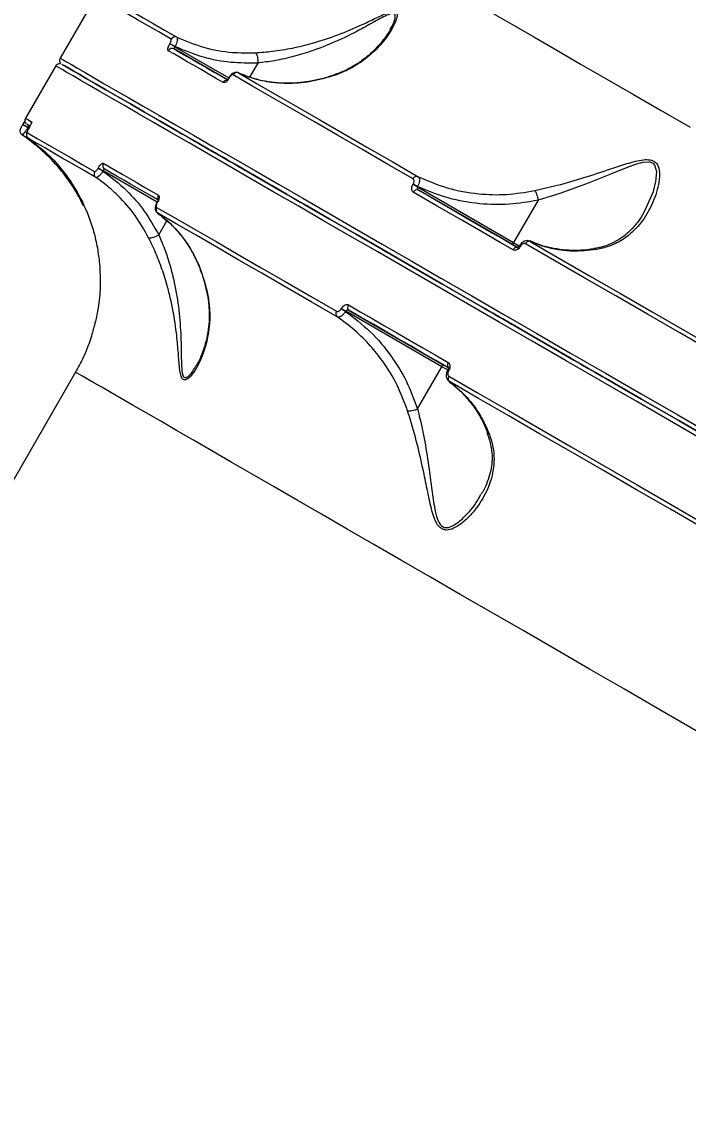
# Model space of a CAD drawing. Header units: millimetres. Extents: x -6006 to 5875, y -6399 to 6717.
# Drawn here: x 1345.5 to 1494.2, y 1038.3 to 1281.6 of the extents above; entities that cross this region are included whole.
import ezdxf

# ---------------------------------------------------------------- set-up
doc = ezdxf.new("R2010")
doc.units = ezdxf.units.MM
for name, color, linetype in [('DIKOM_ОБЪЕКТ', 7, 'Continuous'), ('DIKOM_РАЗМЕР_ЗОНА', 7, 'Continuous'), ('DIKOM_РАЗМЕР_ОБЪЕКТА', 7, 'Continuous')]:
    doc.layers.add(name, color=color, linetype=linetype)
doc.styles.add('style1', font='arial.ttf', dxfattribs={"width": 0.8})
doc.dimstyles.new('1-50', dxfattribs={"dimtxt": 300, "dimasz": 200, "dimexe": 100, "dimexo": 0, "dimgap": 100, "dimtad": 0, "dimdec": 0, "dimtxsty": 'style1', "dimcen": 0, "dimclrd": 7, "dimclre": 7, "dimadec": 1, "dimazin": 2, "dimtfac": 1, "dimtdec": 0, "dimtmove": 1, "dimatfit": 3, "dimfxl": 0, "dimlwd": 25, "dimlwe": 18, "dimarcsym": 0})

# ---------------------------------------------------------------- blocks, each defined once
blk = doc.blocks.new('*D15')
at = {"layer": 'Defpoints', "color": 0, "transparency": 16777216}
for p in [(-4354.46, 4593.05), (3409.28, 4593.05), (-1328.61, -3571.89)]:
    blk.add_point(p, dxfattribs=at)
at = {"layer": 'DIKOM_РАЗМЕР_ОБЪЕКТА', "color": 7, "lineweight": 18, "transparency": 16777216}
for p, q in [((3409.28, 4593.05), (-4454.46, 4593.05)), ((-1328.61, -3571.89), (-4454.46, -3571.89))]:
    blk.add_line(p, q, dxfattribs=at)
at = {"layer": 'DIKOM_РАЗМЕР_ОБЪЕКТА', "color": 7, "lineweight": 25, "transparency": 16777216}
for p, q in [((-4354.46, 4393.05), (-4354.46, 968.7)), ((-4354.46, -3371.89), (-4354.46, 52.46))]:
    blk.add_line(p, q, dxfattribs=at)
at = {"layer": 'DIKOM_РАЗМЕР_ОБЪЕКТА', "color": 7, "transparency": 16777216}
for points in [[(-4387.8, 4393.05), (-4321.13, 4393.05), (-4354.46, 4593.05)], [(-4387.8, -3371.89), (-4321.13, -3371.89), (-4354.46, -3571.89)]]:
    blk.add_solid(points, dxfattribs=at)
at = {"layer": 'DIKOM_РАЗМЕР_ОБЪЕКТА', "color": 0, "transparency": 16777216, "insert": (-4354.46, 510.58), "char_height": 300, "attachment_point": 5, "rotation": 90, "style": 'style1'}
blk.add_mtext('8150', dxfattribs=at)
blk = doc.blocks.new('*D16')
at = {"layer": 'Defpoints', "color": 0, "transparency": 16777216}
for p in [(3934.59, 4272.92), (-3710.11, -290.96), (3934.59, -4791.62)]:
    blk.add_point(p, dxfattribs=at)
at = {"layer": 'DIKOM_РАЗМЕР_ОБЪЕКТА', "color": 7, "lineweight": 18, "transparency": 16777216}
for p, q in [((3934.59, 4272.92), (3934.59, -4891.62)), ((-3710.11, -290.96), (-3710.11, -4891.62))]:
    blk.add_line(p, q, dxfattribs=at)
at = {"layer": 'DIKOM_РАЗМЕР_ОБЪЕКТА', "color": 7, "lineweight": 25, "transparency": 16777216}
for p, q in [((-3510.11, -4791.62), (-1432.64, -4791.62)), ((3734.59, -4791.62), (-518.7, -4791.62))]:
    blk.add_line(p, q, dxfattribs=at)
at = {"layer": 'DIKOM_РАЗМЕР_ОБЪЕКТА', "color": 7, "transparency": 16777216}
for points in [[(-3510.11, -4758.29), (-3510.11, -4824.96), (-3710.11, -4791.62)], [(3734.59, -4758.29), (3734.59, -4824.96), (3934.59, -4791.62)]]:
    blk.add_solid(points, dxfattribs=at)
at = {"layer": 'DIKOM_РАЗМЕР_ОБЪЕКТА', "color": 0, "transparency": 16777216, "insert": (-975.67, -4791.62), "char_height": 300, "attachment_point": 5, "style": 'style1'}
blk.add_mtext('7650', dxfattribs=at)
blk = doc.blocks.new('*D14')
at = {"layer": 'Defpoints', "color": 0, "transparency": 16777216}
for p in [(3463.26, 6716.57), (-5809.49, -5571.89), (-1350.38, -5571.89)]:
    blk.add_point(p, dxfattribs=at)
at = {"layer": 'DIKOM_РАЗМЕР_ЗОНА', "color": 7, "lineweight": 18, "transparency": 16777216}
for p, q in [((3463.26, 6716.57), (-5909.49, 6716.57)), ((-1350.38, -5571.89), (-5909.49, -5571.89))]:
    blk.add_line(p, q, dxfattribs=at)
at = {"layer": 'DIKOM_РАЗМЕР_ЗОНА', "color": 7, "lineweight": 25, "transparency": 16777216}
for p, q in [((-5809.49, 6516.57), (-5809.49, 1149.14)), ((-5809.49, -5371.89), (-5809.49, 69.36))]:
    blk.add_line(p, q, dxfattribs=at)
at = {"layer": 'DIKOM_РАЗМЕР_ЗОНА', "color": 7, "transparency": 16777216}
for points in [[(-5842.83, 6516.57), (-5776.16, 6516.57), (-5809.49, 6716.57)], [(-5842.83, -5371.89), (-5776.16, -5371.89), (-5809.49, -5571.89)]]:
    blk.add_solid(points, dxfattribs=at)
at = {"layer": 'DIKOM_РАЗМЕР_ЗОНА', "color": 0, "transparency": 16777216, "insert": (-5809.49, 609.25), "char_height": 300, "attachment_point": 5, "rotation": 90, "style": 'style1'}
blk.add_mtext('12300', dxfattribs=at)
blk = doc.blocks.new('*D13')
at = {"layer": 'Defpoints', "color": 0, "transparency": 16777216}
for p in [(5874.9, 4901.57), (-5210.11, -1293.83), (5874.9, -6202.3)]:
    blk.add_point(p, dxfattribs=at)
at = {"layer": 'DIKOM_РАЗМЕР_ЗОНА', "color": 7, "lineweight": 18, "transparency": 16777216}
for p, q in [((5874.9, 4901.57), (5874.9, -6302.3)), ((-5210.11, -1293.83), (-5210.11, -6302.3))]:
    blk.add_line(p, q, dxfattribs=at)
at = {"layer": 'DIKOM_РАЗМЕР_ЗОНА', "color": 7, "lineweight": 25, "transparency": 16777216}
for p, q in [((-5010.11, -6202.3), (160.46, -6202.3)), ((5674.9, -6202.3), (1240.24, -6202.3))]:
    blk.add_line(p, q, dxfattribs=at)
at = {"layer": 'DIKOM_РАЗМЕР_ЗОНА', "color": 7, "transparency": 16777216}
for points in [[(-5010.11, -6168.97), (-5010.11, -6235.64), (-5210.11, -6202.3)], [(5674.9, -6168.97), (5674.9, -6235.64), (5874.9, -6202.3)]]:
    blk.add_solid(points, dxfattribs=at)
at = {"layer": 'DIKOM_РАЗМЕР_ЗОНА', "color": 0, "transparency": 16777216, "insert": (700.35, -6202.3), "char_height": 300, "attachment_point": 5, "style": 'style1'}
blk.add_mtext('11100', dxfattribs=at)

msp = doc.modelspace()

# ---------------------------------------------------------------- linework, layer by layer
at = {"layer": 'DIKOM_ОБЪЕКТ', "color": 7, "linetype": 'Continuous', "lineweight": 15}
for p, q in [((1360.82, 1285.18), (1354.07, 1273.49)), ((1378.54, 1276.68), (1378.57, 1276.73)), ((1391.4, 1268.68), (1379.51, 1275.54)), ((1379.68, 1276.09), (1379.65, 1276.04)), ((1379.65, 1276.04), (1391.7, 1269.08)), ((1398.2, 1272.39), (1396.36, 1269.22)), ((1353.07, 1271.76), (1346.32, 1260.07)), ((1391.74, 1269.15), (1391.7, 1269.08)), ((1391.74, 1269.15), (1391.74, 1269.15)), ((1391.81, 1269.11), (1391.74, 1269.15)), ((1391.81, 1269.11), (1391.77, 1269.04)), ((1345.72, 1258.68), (1345.7, 1258.65)), ((1346.87, 1258.02), (1346.86, 1257.99)), ((1346.86, 1257.99), (1347.06, 1257.83)), ((1347.09, 1257.89), (1346.87, 1258.02)), ((1347.09, 1257.89), (1347.04, 1257.8)), ((1347.09, 1257.89), (1347.04, 1257.8)), ((1347.04, 1257.8), (1347.04, 1257.8)), ((1347.09, 1257.89), (1347.09, 1257.89)), ((1362.51, 1248.92), (1362.54, 1248.97)), ((1363.65, 1248.33), (1363.62, 1248.28)), ((1375.7, 1241.37), (1363.65, 1248.33)), ((1432.83, 1245.34), (1432.87, 1245.41)), ((1433.84, 1244.84), (1433.81, 1244.77)), ((1433.81, 1244.77), (1455.28, 1232.37)), ((1455.18, 1231.86), (1434.08, 1244.04)), ((1375.7, 1241.37), (1375.66, 1241.3)), ((1375.77, 1241.33), (1375.73, 1241.26)), ((1460.73, 1241.8), (1455.28, 1232.37)), ((1376.08, 1234.09), (1377.9, 1237.23)), ((1456.17, 1231.29), (1455.18, 1231.86)), ((1455.28, 1232.37), (1456.53, 1231.65)), ((1456.59, 1231.68), (1456.56, 1231.64)), ((1456.82, 1231.55), (1456.79, 1231.5)), ((1459.77, 1232.38), (1458.95, 1232.72)), ((1416.79, 1217.56), (1416.83, 1217.63)), ((1417.81, 1217.06), (1417.77, 1216.99)), ((1439.28, 1204.66), (1417.81, 1217.06)), ((1418.58, 1217.19), (1439.67, 1205.01)), ((1384.37, 1204.82), (1384.45, 1204.96)), ((1433.84, 1195.23), (1439.28, 1204.66)), ((1440.56, 1203.93), (1439.28, 1204.66)), ((1439.67, 1205.01), (1440.65, 1204.45)), ((1357.5, 1203.44), (1172.45, 882.92)), ((1440.56, 1203.92), (1440.54, 1203.87)), ((1440.79, 1203.79), (1440.76, 1203.74))]:
    msp.add_line(p, q, dxfattribs=at)
at = {"layer": 'DIKOM_ОБЪЕКТ', "color": 7, "linetype": 'Continuous', "lineweight": 15, "flags": 128}
for points in [[(1365.02, 1286.87), (1366.04, 1286.28), (1367.31, 1285.54), (1368.82, 1284.67), (1370.59, 1283.65), (1372.6, 1282.49), (1374.85, 1281.19), (1377.34, 1279.75), (1380.07, 1278.17)], [(1378.81, 1277.75), (1376.07, 1279.33), (1373.57, 1280.78), (1371.31, 1282.08), (1369.3, 1283.24), (1367.54, 1284.26), (1366.02, 1285.14), (1364.74, 1285.87), (1363.72, 1286.46)], [(1450.21, 1283.74), (1454.85, 1281.06), (1459.76, 1278.23), (1464.94, 1275.24), (1470.38, 1272.1), (1476.08, 1268.81), (1482.02, 1265.38), (1488.22, 1261.8), (1494.65, 1258.09)], [(1390.48, 1268.06), (1388.77, 1269.04), (1387.11, 1270), (1385.5, 1270.93), (1383.94, 1271.83), (1382.43, 1272.71), (1380.96, 1273.55), (1379.55, 1274.37), (1378.19, 1275.15)], [(1379.65, 1276.04), (1379.48, 1276.14), (1379.31, 1276.24), (1379.14, 1276.34), (1378.98, 1276.43), (1378.83, 1276.51), (1378.71, 1276.59), (1378.61, 1276.64), (1378.54, 1276.68)], [(1379.68, 1276.09), (1379.51, 1276.19), (1379.34, 1276.28), (1379.17, 1276.38), (1379.01, 1276.48), (1378.86, 1276.56), (1378.73, 1276.63), (1378.64, 1276.69), (1378.57, 1276.73)], [(1379.51, 1275.54), (1380.87, 1274.76), (1382.28, 1273.95), (1383.74, 1273.1), (1385.25, 1272.23), (1386.81, 1271.33), (1388.42, 1270.4), (1390.07, 1269.45), (1391.31, 1268.73)], [(1354.07, 1273.49), (1354.07, 1273.49), (1354.23, 1273.39), (1354.71, 1273.12), (1355.48, 1272.67), (1356.57, 1272.05), (1357.95, 1271.25), (1359.64, 1270.27), (1361.63, 1269.12), (1363.92, 1267.8), (1366.51, 1266.31), (1369.4, 1264.64), (1372.58, 1262.8), (1376.05, 1260.8), (1379.8, 1258.63), (1383.84, 1256.3), (1388.17, 1253.8), (1392.77, 1251.15), (1397.64, 1248.33), (1402.79, 1245.36), (1408.2, 1242.24), (1413.87, 1238.97), (1419.79, 1235.54), (1425.97, 1231.98), (1432.39, 1228.27), (1439.06, 1224.42), (1445.95, 1220.44), (1453.08, 1216.32), (1460.43, 1212.08), (1468, 1207.71), (1475.78, 1203.22), (1483.76, 1198.61), (1491.94, 1193.89), (1500.3, 1189.06)], [(1499.3, 1187.33), (1490.93, 1192.16), (1482.76, 1196.88), (1474.78, 1201.49), (1467, 1205.98), (1459.43, 1210.35), (1452.08, 1214.59), (1444.95, 1218.71), (1438.06, 1222.69), (1431.39, 1226.54), (1424.97, 1230.25), (1418.79, 1233.81), (1412.87, 1237.23), (1407.2, 1240.51), (1401.79, 1243.63), (1396.64, 1246.6), (1391.77, 1249.41), (1387.17, 1252.07), (1382.84, 1254.57), (1378.8, 1256.9), (1375.05, 1259.07), (1371.58, 1261.07), (1368.4, 1262.91), (1365.51, 1264.57), (1362.92, 1266.07), (1360.63, 1267.39), (1358.64, 1268.54), (1356.95, 1269.52), (1355.57, 1270.32), (1354.48, 1270.94), (1353.71, 1271.39), (1353.23, 1271.66), (1353.07, 1271.76), (1353.07, 1271.76)], [(1354.44, 1272.12), (1354.44, 1272.12), (1354.6, 1272.03), (1355.07, 1271.76), (1355.85, 1271.31), (1356.93, 1270.69), (1358.31, 1269.89), (1359.99, 1268.91), (1361.98, 1267.77), (1364.27, 1266.45), (1366.85, 1264.96), (1369.73, 1263.29), (1372.9, 1261.46), (1376.36, 1259.47), (1380.11, 1257.3), (1384.14, 1254.97), (1388.45, 1252.48), (1393.04, 1249.83), (1397.91, 1247.03), (1403.04, 1244.06), (1408.43, 1240.95), (1414.09, 1237.68), (1420, 1234.27), (1426.16, 1230.71), (1432.57, 1227.01), (1439.22, 1223.17), (1446.1, 1219.2), (1453.21, 1215.09), (1460.54, 1210.86), (1468.09, 1206.5), (1475.85, 1202.02), (1483.81, 1197.43), (1491.97, 1192.72), (1500.32, 1187.9)], [(1500.32, 1187.9), (1491.97, 1192.72), (1483.81, 1197.43), (1475.85, 1202.02), (1468.09, 1206.5), (1460.54, 1210.86), (1453.21, 1215.09), (1446.1, 1219.2), (1439.22, 1223.17), (1432.57, 1227.01), (1426.16, 1230.71), (1420, 1234.27), (1414.09, 1237.68), (1408.43, 1240.95), (1403.04, 1244.06), (1397.91, 1247.03), (1393.04, 1249.83), (1388.45, 1252.48), (1384.14, 1254.97), (1380.11, 1257.3), (1376.36, 1259.47), (1372.9, 1261.46), (1369.73, 1263.29), (1366.85, 1264.96), (1364.27, 1266.45), (1361.98, 1267.77), (1359.99, 1268.91), (1358.31, 1269.89), (1356.93, 1270.69), (1355.85, 1271.31), (1355.07, 1271.76), (1354.6, 1272.03), (1354.44, 1272.12), (1354.44, 1272.12)], [(1393.89, 1270.19), (1398.05, 1267.79), (1402.46, 1265.25), (1407.11, 1262.56), (1412.01, 1259.73), (1417.15, 1256.77), (1422.53, 1253.66), (1428.14, 1250.42), (1433.97, 1247.05)], [(1391.7, 1269.08), (1391.71, 1269.08), (1391.73, 1269.07), (1391.77, 1269.04)], [(1432.83, 1246.56), (1426.98, 1249.94), (1421.36, 1253.19), (1415.97, 1256.3), (1410.82, 1259.27), (1405.91, 1262.11), (1401.24, 1264.8), (1396.83, 1267.35), (1392.66, 1269.75)], [(1374.89, 1260.31), (1375, 1260.25), (1375.42, 1260.01), (1376.14, 1259.59), (1377.13, 1259.02), (1378.34, 1258.32), (1379.73, 1257.52), (1381.25, 1256.64), (1382.82, 1255.74), (1384.38, 1254.83), (1385.88, 1253.97), (1387.25, 1253.18), (1388.43, 1252.5), (1389.37, 1251.95), (1390.04, 1251.57), (1390.41, 1251.35), (1390.48, 1251.31)], [(1346.86, 1257.99), (1346.65, 1258.11), (1346.44, 1258.23), (1346.24, 1258.34), (1346.06, 1258.45), (1345.9, 1258.54), (1345.79, 1258.6), (1345.72, 1258.64), (1345.7, 1258.65)], [(1346.87, 1258.02), (1346.67, 1258.13), (1346.46, 1258.25), (1346.26, 1258.37), (1346.07, 1258.48), (1345.92, 1258.57), (1345.81, 1258.63), (1345.74, 1258.67), (1345.72, 1258.68)], [(1346.32, 1260.07), (1346.32, 1260.07), (1346.37, 1260.04), (1346.5, 1259.96), (1346.69, 1259.85), (1346.96, 1259.7), (1347.29, 1259.5), (1347.7, 1259.27)], [(1347.18, 1258.41), (1347.06, 1258.49), (1346.86, 1258.6), (1346.74, 1258.67), (1346.69, 1258.7), (1346.69, 1258.7)], [(1345.52, 1256.42), (1345.37, 1256.54), (1345.26, 1256.67)], [(1346.66, 1256.91), (1347.68, 1256.32), (1348.96, 1255.59), (1350.48, 1254.71), (1352.24, 1253.69), (1354.25, 1252.53), (1356.51, 1251.23), (1359.01, 1249.78), (1361.75, 1248.2)], [(1362.02, 1246.9), (1359.28, 1248.47), (1356.79, 1249.91), (1354.54, 1251.21), (1352.53, 1252.37), (1350.77, 1253.39), (1349.25, 1254.27), (1347.98, 1255), (1346.96, 1255.59)], [(1387.88, 1252.82), (1387.95, 1252.78), (1388.31, 1252.57), (1388.95, 1252.2), (1389.82, 1251.69)], [(1389.82, 1251.69), (1390.85, 1251.1), (1391.96, 1250.46), (1393.05, 1249.83), (1394.03, 1249.26), (1394.84, 1248.8), (1395.39, 1248.48), (1395.65, 1248.33), (1395.6, 1248.36), (1395.24, 1248.57), (1394.59, 1248.94), (1393.72, 1249.44), (1392.69, 1250.04), (1391.59, 1250.67), (1390.5, 1251.3), (1389.51, 1251.87), (1388.71, 1252.34), (1388.15, 1252.66), (1387.89, 1252.81), (1387.95, 1252.78), (1388.31, 1252.57), (1388.95, 1252.2), (1389.82, 1251.69)], [(1389.82, 1251.69), (1390.85, 1251.1), (1391.96, 1250.46), (1393.05, 1249.83), (1394.03, 1249.26), (1394.84, 1248.8), (1395.39, 1248.48), (1395.65, 1248.33), (1395.67, 1248.32)], [(1363.62, 1248.28), (1363.46, 1248.38), (1363.28, 1248.48), (1363.11, 1248.58), (1362.95, 1248.67), (1362.8, 1248.75), (1362.68, 1248.83), (1362.58, 1248.88), (1362.51, 1248.92)], [(1363.65, 1248.33), (1363.48, 1248.42), (1363.31, 1248.52), (1363.14, 1248.62), (1362.98, 1248.72), (1362.83, 1248.8), (1362.71, 1248.87), (1362.61, 1248.93), (1362.54, 1248.97)], [(1363.69, 1250.04), (1365.05, 1249.25), (1366.46, 1248.44), (1367.93, 1247.59), (1369.44, 1246.72), (1371, 1245.82), (1372.61, 1244.89), (1374.27, 1243.93), (1375.98, 1242.94)], [(1375.88, 1241.85), (1374.57, 1242.6), (1372.92, 1243.56), (1371.31, 1244.48), (1369.75, 1245.38), (1368.24, 1246.26), (1366.78, 1247.1), (1365.37, 1247.91), (1364.01, 1248.7)], [(1407.66, 1241.39), (1409.01, 1240.62), (1410.14, 1239.96), (1411.03, 1239.45), (1411.64, 1239.09), (1411.96, 1238.91), (1411.96, 1238.91), (1411.65, 1239.09), (1411.03, 1239.45), (1410.14, 1239.96), (1409.01, 1240.62), (1407.67, 1241.39), (1406.17, 1242.26), (1404.57, 1243.18), (1402.92, 1244.13), (1401.29, 1245.07), (1399.74, 1245.97), (1398.31, 1246.79), (1397.07, 1247.51), (1396.05, 1248.1), (1395.3, 1248.53), (1394.83, 1248.8), (1394.68, 1248.89), (1394.83, 1248.8), (1395.3, 1248.53), (1396.05, 1248.1), (1397.07, 1247.51), (1398.31, 1246.79), (1399.74, 1245.97), (1401.29, 1245.07), (1402.92, 1244.13), (1404.57, 1243.18), (1406.17, 1242.26), (1407.66, 1241.39)], [(1484.35, 1239.04), (1484.42, 1239.14), (1486.48, 1243.76), (1487.04, 1245.95), (1487.22, 1248.14), (1486.76, 1249.64), (1486.55, 1249.88), (1485.78, 1250.27), (1485.51, 1250.31), (1484.15, 1250.23), (1482.43, 1249.77), (1480.61, 1249.12), (1477.12, 1247.7), (1471.51, 1245.44), (1465.62, 1243.31), (1460.73, 1241.81), (1460.73, 1241.81), (1460.73, 1241.81)], [(1433.81, 1244.77), (1433.67, 1244.85), (1433.54, 1244.93), (1433.4, 1245.01), (1433.27, 1245.09), (1433.14, 1245.16), (1433.02, 1245.23), (1432.92, 1245.29), (1432.83, 1245.34)], [(1433.84, 1244.84), (1433.71, 1244.92), (1433.58, 1245), (1433.44, 1245.08), (1433.31, 1245.16), (1433.18, 1245.23), (1433.06, 1245.3), (1432.96, 1245.36), (1432.87, 1245.41)], [(1455.16, 1230.71), (1452.24, 1232.4), (1449.35, 1234.07), (1446.51, 1235.71), (1443.7, 1237.33), (1440.94, 1238.93), (1438.21, 1240.5), (1435.53, 1242.05), (1432.89, 1243.57)], [(1434.08, 1244.04), (1436.72, 1242.52), (1439.39, 1240.97), (1442.11, 1239.4), (1444.87, 1237.81), (1447.67, 1236.19), (1450.51, 1234.55), (1453.39, 1232.89), (1456.3, 1231.21)], [(1375.66, 1241.3), (1375.67, 1241.3), (1375.69, 1241.29), (1375.73, 1241.26)], [(1375.6, 1240.21), (1379.77, 1237.8), (1384.18, 1235.25), (1388.85, 1232.56), (1393.76, 1229.72), (1398.91, 1226.75), (1404.3, 1223.64), (1409.92, 1220.39), (1415.77, 1217.01)], [(1415.92, 1215.78), (1410.08, 1219.15), (1404.47, 1222.39), (1399.09, 1225.49), (1393.95, 1228.46), (1389.05, 1231.29), (1384.4, 1233.97), (1379.99, 1236.52), (1375.84, 1238.92)], [(1425.73, 1230.96), (1425.84, 1230.9), (1426.26, 1230.66), (1426.98, 1230.24), (1427.97, 1229.67), (1429.18, 1228.97), (1430.57, 1228.17), (1432.08, 1227.29), (1433.65, 1226.39), (1435.22, 1225.48), (1436.72, 1224.62), (1438.08, 1223.83), (1439.26, 1223.15), (1440.21, 1222.6), (1440.88, 1222.22), (1441.25, 1222), (1441.32, 1221.96)], [(1455.18, 1231.86), (1455.15, 1231.88), (1455.14, 1231.92), (1455.14, 1231.98), (1455.15, 1232.04), (1455.17, 1232.12), (1455.2, 1232.2), (1455.24, 1232.29), (1455.28, 1232.37)], [(1456.1, 1231.32), (1455.84, 1231.47), (1455.79, 1231.5), (1456.05, 1231.35), (1456.11, 1231.32)], [(1456.59, 1231.68), (1456.6, 1231.68), (1456.64, 1231.65), (1456.71, 1231.61), (1456.82, 1231.55)], [(1515.04, 1199.1), (1507.34, 1203.54), (1499.79, 1207.9), (1492.39, 1212.18), (1485.15, 1216.35), (1478.08, 1220.44), (1471.18, 1224.42), (1464.45, 1228.3), (1457.91, 1232.08)], [(1459, 1232.61), (1465.53, 1228.83), (1472.24, 1224.96), (1479.12, 1220.98), (1486.18, 1216.91), (1493.4, 1212.74), (1500.78, 1208.48), (1508.32, 1204.13), (1516.01, 1199.69)], [(1441.32, 1221.96), (1441.56, 1221.82), (1442.03, 1221.55), (1442.18, 1221.46)], [(1417.77, 1216.99), (1417.63, 1217.07), (1417.5, 1217.15), (1417.36, 1217.23), (1417.23, 1217.3), (1417.1, 1217.38), (1416.98, 1217.45), (1416.88, 1217.51), (1416.79, 1217.56)], [(1417.81, 1217.06), (1417.67, 1217.14), (1417.54, 1217.22), (1417.4, 1217.3), (1417.27, 1217.37), (1417.14, 1217.45), (1417.02, 1217.51), (1416.92, 1217.58), (1416.83, 1217.63)], [(1418.39, 1218.46), (1421.03, 1216.93), (1423.71, 1215.38), (1426.44, 1213.81), (1429.2, 1212.21), (1432.01, 1210.6), (1434.85, 1208.95), (1437.74, 1207.29), (1440.66, 1205.6)], [(1440.8, 1204.36), (1437.89, 1206.05), (1435.01, 1207.71), (1432.17, 1209.35), (1429.37, 1210.96), (1426.61, 1212.56), (1423.89, 1214.12), (1421.22, 1215.67), (1418.58, 1217.19)], [(1448.02, 1218.09), (1448.09, 1218.05), (1448.45, 1217.84), (1449.1, 1217.47), (1449.97, 1216.97)], [(1449.97, 1216.97), (1451, 1216.37), (1452.1, 1215.73), (1453.19, 1215.11), (1454.18, 1214.54), (1454.98, 1214.07), (1455.54, 1213.75), (1455.8, 1213.6), (1455.75, 1213.63), (1455.38, 1213.84), (1454.74, 1214.21), (1453.87, 1214.72), (1452.84, 1215.31), (1451.73, 1215.95), (1450.64, 1216.58), (1449.66, 1217.15), (1448.86, 1217.61), (1448.3, 1217.93), (1448.04, 1218.08), (1448.09, 1218.05), (1448.45, 1217.84), (1449.1, 1217.47), (1449.97, 1216.97)], [(1449.97, 1216.97), (1451, 1216.37), (1452.1, 1215.73), (1453.19, 1215.11), (1454.18, 1214.54), (1454.98, 1214.07), (1455.54, 1213.75), (1455.8, 1213.6), (1455.82, 1213.59)], [(1476.66, 1201.56), (1478, 1200.78), (1479.14, 1200.13), (1480.03, 1199.61), (1480.64, 1199.26), (1480.95, 1199.08), (1480.95, 1199.08), (1480.64, 1199.26), (1480.03, 1199.61), (1479.14, 1200.12), (1478.01, 1200.78), (1476.66, 1201.55), (1475.17, 1202.42), (1473.57, 1203.34), (1471.92, 1204.29), (1470.29, 1205.23), (1468.74, 1206.13), (1467.31, 1206.96), (1466.07, 1207.67), (1465.05, 1208.26), (1464.29, 1208.7), (1463.83, 1208.96), (1463.67, 1209.06), (1463.83, 1208.96), (1464.29, 1208.7), (1465.05, 1208.26), (1466.07, 1207.67), (1467.31, 1206.96), (1468.74, 1206.13), (1470.29, 1205.23), (1471.92, 1204.29), (1473.57, 1203.34), (1475.17, 1202.42), (1476.66, 1201.56)], [(1439.67, 1205.01), (1439.64, 1205.02), (1439.6, 1205.01), (1439.55, 1204.99), (1439.5, 1204.94), (1439.45, 1204.89), (1439.39, 1204.82), (1439.34, 1204.74), (1439.28, 1204.66)], [(1440.6, 1204.48), (1440.34, 1204.63), (1440.27, 1204.67)], [(1496.04, 1123.45), (1487.92, 1128.14), (1479.99, 1132.72), (1472.25, 1137.19), (1464.71, 1141.54), (1457.38, 1145.78), (1450.26, 1149.88), (1443.37, 1153.86), (1436.7, 1157.71), (1430.27, 1161.43), (1424.07, 1165), (1418.13, 1168.44), (1412.43, 1171.73), (1406.99, 1174.87), (1401.81, 1177.86), (1396.9, 1180.69), (1392.26, 1183.37), (1387.9, 1185.89), (1383.81, 1188.25), (1380.01, 1190.44), (1376.5, 1192.47), (1373.27, 1194.33), (1370.34, 1196.03), (1367.71, 1197.55), (1365.37, 1198.9), (1363.33, 1200.07), (1361.6, 1201.07), (1360.17, 1201.9), (1359.04, 1202.55), (1358.22, 1203.02), (1357.71, 1203.32), (1357.51, 1203.44), (1357.5, 1203.44)], [(1440.85, 1202.53), (1447.39, 1198.76), (1454.12, 1194.87), (1461.02, 1190.89), (1468.09, 1186.81), (1475.33, 1182.63), (1482.73, 1178.36), (1490.28, 1174), (1497.98, 1169.55)], [(1497.95, 1168.42), (1490.26, 1172.85), (1482.73, 1177.2), (1475.34, 1181.47), (1468.12, 1185.64), (1461.07, 1189.71), (1454.18, 1193.68), (1447.47, 1197.56), (1440.94, 1201.33)]]:
    msp.add_lwpolyline(points, dxfattribs=at)
at = {"layer": 'DIKOM_ОБЪЕКТ', "color": 7, "linetype": 'Continuous', "lineweight": 15}
for centre, radius, start, end in [((1379.67, 1277.28), 0.982, 65.6911, 151.1788), ((1379.04, 1274.69), 0.977, 61.4293, 151.3665), ((1393.52, 1269.3), 0.969, 67.0511, 152.1373), ((1391.38, 1267.55), 1.03, 97.7064, 150.6412), ((1348.56, 1258.77), 0.995, 149.8794, 174.6093), ((1347.52, 1256.41), 0.998, 149.903, 235.6454), ((1362.59, 1247.69), 0.982, 148.8136, 234.3007), ((1364.52, 1249.53), 0.977, 148.6389, 238.5627), ((1433.68, 1246.16), 0.937, 71.5204, 154.8293), ((1433.73, 1243.19), 0.917, 66.9536, 155.5904), ((1378.86, 1246.76), 6.25, 239.6701, 240.4323), ((1376.87, 1242.42), 1.03, 149.3672, 202.1401), ((1376.42, 1239.69), 0.969, 147.8624, 232.9451), ((1456.03, 1230.33), 0.947, 80.9595, 155.9541), ((1411.64, 1153.63), 90.02, 59.8934, 60.0599), ((1458.76, 1231.71), 0.925, 74.82, 156.3992), ((1416.54, 1216.48), 0.937, 145.1547, 228.4751), ((1419.14, 1217.92), 0.917, 144.4102, 233.0287), ((1441.38, 1205.05), 0.9, 142.7865, 230.2612), ((1361.84, 1067.29), 157.63, 59.9551, 60.0503), ((1542.73, 1380.63), 204.12, 239.966, 240.0395), ((1441.59, 1201.99), 0.925, 143.5928, 225.2098)]:
    msp.add_arc(centre, radius, start, end, dxfattribs=at)
for points, knots in [([(1397.62, 1274.7), (1398.89, 1274.79), (1401.63, 1274.99), (1405.96, 1275.71), (1410.91, 1276.9), (1416.19, 1278.66), (1420.99, 1280.73), (1424.35, 1282.36), (1426.46, 1283.33), (1427.82, 1283.85), (1428.57, 1283.93), (1429.03, 1283.78), (1429.33, 1283.38), (1429.18, 1282.22), (1428.47, 1280.55), (1426.93, 1278.03), (1424.31, 1274.95), (1420.97, 1272.34), (1417.9, 1270.64), (1416.24, 1270), (1415.4, 1269.68)], [0, 0, 0, 0, 0.059054, 0.126771, 0.196529, 0.289997, 0.386195, 0.452769, 0.486432, 0.520905, 0.548913, 0.554251, 0.580046, 0.615211, 0.661735, 0.709493, 0.806139, 0.905605, 0.952554, 1, 1, 1, 1]), ([(1427.69, 1279.8), (1427.74, 1279.88), (1428.19, 1280.59), (1428.69, 1281.75), (1428.95, 1282.97), (1428.7, 1283.36), (1428.28, 1283.48), (1427.56, 1283.34), (1426.26, 1282.73), (1424.2, 1281.61), (1420.94, 1279.78), (1416.27, 1277.42), (1411.18, 1275.35), (1406.32, 1273.86), (1402.15, 1272.9), (1399.41, 1272.55), (1398.2, 1272.4), (1398.2, 1272.4)], [0, 0, 0, 0, 0.008267, 0.079143, 0.129203, 0.164783, 0.172131, 0.211212, 0.260118, 0.310968, 0.411457, 0.554731, 0.701402, 0.805008, 0.911015, 0.999953, 1, 1, 1, 1]), ([(1427.7, 1279.8), (1427.5, 1279.46), (1426.97, 1278.58), (1425.86, 1277.1), (1424.29, 1275.37), (1422.44, 1273.7), (1420.43, 1272.23), (1418.32, 1271.03), (1416.55, 1270.19), (1415.43, 1269.83), (1415.09, 1269.72)], [0, 0, 0, 0, 0.082446, 0.215437, 0.363324, 0.520461, 0.668495, 0.809405, 0.942187, 1, 1, 1, 1]), ([(1378.57, 1276.73), (1378.6, 1276.8), (1378.69, 1276.96), (1378.8, 1277.22), (1378.87, 1277.48), (1378.88, 1277.67), (1378.83, 1277.72), (1378.81, 1277.75)], [0, 0, 0, 0, 0.142294, 0.357125, 0.571539, 0.785708, 1, 1, 1, 1]), ([(1380.07, 1278.17), (1380.12, 1278.12), (1380.23, 1278.01), (1380.23, 1277.61), (1380.12, 1277.09), (1379.92, 1276.55), (1379.75, 1276.22), (1379.68, 1276.09)], [0, 0, 0, 0, 0.214249, 0.428324, 0.642745, 0.857642, 1, 1, 1, 1]), ([(1380.07, 1278.17), (1382.04, 1277.36), (1386.04, 1275.7), (1392.02, 1274.65), (1395.93, 1274.68), (1397.62, 1274.7)], [0, 0, 0, 0, 0.355857, 0.721482, 1, 1, 1, 1]), ([(1378.19, 1275.15), (1378.15, 1275.19), (1378.08, 1275.28), (1378.09, 1275.57), (1378.19, 1275.95), (1378.35, 1276.34), (1378.49, 1276.59), (1378.54, 1276.68)], [0, 0, 0, 0, 0.215038, 0.429982, 0.644715, 0.85919, 1, 1, 1, 1]), ([(1379.65, 1276.04), (1379.63, 1276.01), (1379.59, 1275.93), (1379.53, 1275.8), (1379.49, 1275.67), (1379.48, 1275.58), (1379.5, 1275.56), (1379.51, 1275.54)], [0, 0, 0, 0, 0.14068, 0.355159, 0.569925, 0.784927, 1, 1, 1, 1]), ([(1398.2, 1272.39), (1396.17, 1272.39), (1392.06, 1272.37), (1385.77, 1273.55), (1381.78, 1275.21), (1379.68, 1276.09)], [0, 0, 0, 0, 0.316568, 0.640669, 1, 1, 1, 1]), ([(1354.08, 1273.48), (1354.04, 1273.41), (1353.95, 1273.24), (1353.92, 1272.96), (1353.97, 1272.69), (1354.06, 1272.49), (1354.15, 1272.36), (1354.21, 1272.31), (1354.22, 1272.29)], [0, 0, 0, 0, 0.195818, 0.440595, 0.640968, 0.810463, 0.951116, 1, 1, 1, 1]), ([(1397.62, 1274.7), (1397.63, 1274.69), (1397.68, 1274.67), (1397.78, 1274.56), (1397.94, 1274.25), (1398.08, 1273.72), (1398.18, 1273.08), (1398.19, 1272.63), (1398.2, 1272.4)], [0, 0, 0, 0, 0.038089, 0.149188, 0.361889, 0.574573, 0.787283, 1, 1, 1, 1]), ([(1398.2, 1272.4), (1398.2, 1272.4), (1398.2, 1272.4), (1398.2, 1272.4), (1398.2, 1272.39)], [0, 0, 0, 0, 0.608318, 1, 1, 1, 1]), ([(1354.12, 1272.24), (1354.08, 1272.24), (1353.95, 1272.27), (1353.69, 1272.24), (1353.39, 1272.12), (1353.16, 1271.92), (1353.09, 1271.78), (1353.08, 1271.75)], [0, 0, 0, 0, 0.09581, 0.309562, 0.618085, 0.907993, 1, 1, 1, 1]), ([(1393.85, 1270.19), (1393.74, 1270.24), (1393.5, 1270.34), (1393.1, 1270.31), (1392.7, 1270.17), (1392.28, 1269.87), (1391.94, 1269.5), (1391.79, 1269.21), (1391.76, 1269.14)], [0, 0, 0, 0, 0.13285, 0.291477, 0.452834, 0.647845, 0.913537, 1, 1, 1, 1]), ([(1396.6, 1269.15), (1396.56, 1269.16), (1395.61, 1269.41), (1394.69, 1269.77), (1393.87, 1270.2), (1393.85, 1270.21)], [0, 0, 0, 0, 0.047791, 0.98648, 1, 1, 1, 1]), ([(1415.4, 1269.68), (1413.59, 1269.15), (1409.9, 1268.06), (1405.13, 1267.74), (1400.96, 1268.05), (1397.38, 1268.77), (1395.06, 1269.72), (1393.89, 1270.19)], [0, 0, 0, 0, 0.239874, 0.485875, 0.639425, 0.818548, 1, 1, 1, 1]), ([(1391.77, 1269.04), (1391.73, 1268.97), (1391.6, 1268.75), (1391.33, 1268.42), (1391, 1268.14), (1390.7, 1267.99), (1390.55, 1268.03), (1390.48, 1268.06)], [0, 0, 0, 0, 0.108297, 0.320395, 0.543075, 0.77158, 1, 1, 1, 1]), ([(1391.7, 1269.08), (1391.67, 1269.03), (1391.59, 1268.9), (1391.45, 1268.72), (1391.33, 1268.59), (1391.24, 1268.53), (1391.24, 1268.53), (1391.24, 1268.53)], [0, 0, 0, 0, 0.162989, 0.42854, 0.654544, 0.845841, 1, 1, 1, 1]), ([(1392.66, 1269.75), (1392.61, 1269.77), (1392.52, 1269.8), (1392.32, 1269.7), (1392.1, 1269.52), (1391.93, 1269.3), (1391.84, 1269.16), (1391.81, 1269.11)], [0, 0, 0, 0, 0.228796, 0.457856, 0.678519, 0.888415, 1, 1, 1, 1]), ([(1415.09, 1269.71), (1414.59, 1269.53), (1413.11, 1269.01), (1410.64, 1268.44), (1407.7, 1267.99), (1404.78, 1267.84), (1401.92, 1267.99), (1399.17, 1268.4), (1397.45, 1268.9), (1396.6, 1269.15)], [0, 0, 0, 0, 0.077529, 0.229774, 0.383503, 0.538579, 0.694525, 0.850779, 1, 1, 1, 1]), ([(1415.11, 1269.67), (1415.16, 1269.68), (1415.26, 1269.71), (1415.36, 1269.69), (1415.4, 1269.68)], [0, 0, 0, 0, 0.596368, 1, 1, 1, 1]), ([(1345.7, 1258.65), (1345.65, 1258.56), (1345.53, 1258.36), (1345.37, 1258.06), (1345.25, 1257.85), (1345.19, 1257.73), (1345.15, 1257.62), (1345.1, 1257.48), (1345.07, 1257.27), (1345.1, 1256.97), (1345.21, 1256.78), (1345.26, 1256.67)], [0, 0, 0, 0, 0.125647, 0.272992, 0.43611, 0.541417, 0.605453, 0.658366, 0.741373, 0.860817, 1, 1, 1, 1]), ([(1346.86, 1257.99), (1346.8, 1257.9), (1346.63, 1257.62), (1346.3, 1257.15), (1345.94, 1256.7), (1345.65, 1256.42), (1345.56, 1256.42), (1345.52, 1256.42)], [0, 0, 0, 0, 0.094225, 0.312265, 0.541189, 0.771406, 1, 1, 1, 1]), ([(1346.22, 1259.58), (1346.17, 1259.48), (1346.05, 1259.27), (1345.85, 1258.92), (1345.73, 1258.7), (1345.69, 1258.64)], [0, 0, 0, 0, 0.374833, 0.811979, 1, 1, 1, 1]), ([(1346.34, 1260.07), (1346.31, 1260.03), (1346.22, 1259.91), (1346.18, 1259.65), (1346.19, 1259.36), (1346.27, 1259.14), (1346.38, 1258.97), (1346.46, 1258.87), (1346.51, 1258.83), (1346.52, 1258.82)], [0, 0, 0, 0, 0.090719, 0.342383, 0.543615, 0.713158, 0.85528, 0.969986, 1, 1, 1, 1]), ([(1347.04, 1257.8), (1347.03, 1257.79), (1346.96, 1257.66), (1346.83, 1257.42), (1346.67, 1257.09), (1346.57, 1256.84), (1346.51, 1256.55), (1346.51, 1256.25), (1346.63, 1255.93), (1346.79, 1255.7), (1346.93, 1255.62), (1346.97, 1255.6)], [0, 0, 0, 0, 0.016959, 0.15368, 0.294784, 0.483941, 0.589019, 0.710386, 0.825993, 0.955236, 1, 1, 1, 1]), ([(1347.04, 1257.8), (1347, 1257.72), (1346.9, 1257.55), (1346.79, 1257.33), (1346.7, 1257.13), (1346.65, 1256.98), (1346.65, 1256.93), (1346.66, 1256.92), (1346.66, 1256.91)], [0, 0, 0, 0, 0.167267, 0.334428, 0.509131, 0.713081, 0.957736, 1, 1, 1, 1]), ([(1346.8, 1258.64), (1346.83, 1258.61), (1346.9, 1258.56), (1346.95, 1258.42), (1346.96, 1258.27), (1346.93, 1258.15), (1346.9, 1258.08), (1346.88, 1258.04), (1346.87, 1258.02)], [0, 0, 0, 0, 0.268481, 0.522827, 0.742572, 0.869102, 0.924271, 1, 1, 1, 1]), ([(1347.59, 1258.9), (1347.59, 1258.9), (1347.59, 1258.9), (1347.56, 1258.81), (1347.47, 1258.61), (1347.32, 1258.3), (1347.16, 1258), (1347.06, 1257.84), (1347.03, 1257.79)], [0, 0, 0, 0, 0.073764, 0.225925, 0.442754, 0.694249, 0.900454, 1, 1, 1, 1]), ([(1347.7, 1259.27), (1347.7, 1259.27), (1347.72, 1259.25), (1347.71, 1259.16), (1347.62, 1258.92), (1347.49, 1258.62), (1347.31, 1258.27), (1347.17, 1258.01), (1347.09, 1257.89)], [0, 0, 0, 0, 0.039234, 0.287235, 0.49518, 0.670967, 0.835291, 1, 1, 1, 1]), ([(1354.63, 1247.97), (1354.41, 1248.25), (1353.01, 1249.98), (1350.13, 1253.01), (1347.08, 1255.27), (1345.52, 1256.42)], [0, 0, 0, 0, 0.08499, 0.533467, 1, 1, 1, 1]), ([(1346.96, 1255.59), (1348.4, 1254.5), (1351.29, 1252.31), (1354.72, 1248.46), (1357.88, 1243.85), (1360.07, 1239.36), (1361.57, 1234.82), (1362.41, 1231.27), (1362.71, 1228.81), (1362.85, 1227.61)], [0, 0, 0, 0, 0.173876, 0.350142, 0.488062, 0.692276, 0.797117, 0.90194, 1, 1, 1, 1]), ([(1459.98, 1243.94), (1461.66, 1244.33), (1465.33, 1245.16), (1471.07, 1246.84), (1476.24, 1248.56), (1480.02, 1249.82), (1482.47, 1250.51), (1484.23, 1250.86), (1485.8, 1250.89), (1486.71, 1250.5), (1487.45, 1249.74), (1487.89, 1248.44), (1487.84, 1246.37), (1487.23, 1243.37), (1485.75, 1239.66), (1483.35, 1236.13), (1480.54, 1233.54), (1477.54, 1231.69), (1475, 1231.09), (1473.69, 1230.78)], [0, 0, 0, 0, 0.07902, 0.17218, 0.268059, 0.328729, 0.361058, 0.393899, 0.422331, 0.451319, 0.459942, 0.498991, 0.544604, 0.591435, 0.687619, 0.78658, 0.854675, 0.924443, 1, 1, 1, 1]), ([(1359.32, 1240.45), (1358.9, 1241.29), (1357.99, 1243.14), (1356.38, 1245.69), (1355.18, 1247.26), (1354.63, 1247.97)], [0, 0, 0, 0, 0.31398, 0.68834, 1, 1, 1, 1]), ([(1354.63, 1247.97), (1354.64, 1247.97), (1354.68, 1247.91), (1354.78, 1247.85), (1354.95, 1247.89), (1355, 1247.9)], [0, 0, 0, 0, 0.090165, 0.727781, 1, 1, 1, 1]), ([(1361.75, 1248.2), (1361.78, 1248.2), (1361.85, 1248.18), (1362.02, 1248.29), (1362.2, 1248.47), (1362.38, 1248.7), (1362.47, 1248.86), (1362.51, 1248.92)], [0, 0, 0, 0, 0.214274, 0.428427, 0.642908, 0.857742, 1, 1, 1, 1]), ([(1363.62, 1248.28), (1363.54, 1248.15), (1363.34, 1247.84), (1362.97, 1247.4), (1362.58, 1247.04), (1362.23, 1246.85), (1362.09, 1246.88), (1362.02, 1246.9)], [0, 0, 0, 0, 0.142401, 0.357265, 0.571654, 0.785754, 1, 1, 1, 1]), ([(1362.54, 1248.97), (1362.6, 1249.06), (1362.74, 1249.3), (1363, 1249.64), (1363.28, 1249.92), (1363.53, 1250.07), (1363.63, 1250.05), (1363.69, 1250.04)], [0, 0, 0, 0, 0.140776, 0.355297, 0.570044, 0.784988, 1, 1, 1, 1]), ([(1363.62, 1248.28), (1365.43, 1246.9), (1368.83, 1244.3), (1373.01, 1239.46), (1375.05, 1235.89), (1376.08, 1234.09)], [0, 0, 0, 0, 0.359332, 0.675898, 1, 1, 1, 1]), ([(1364.01, 1248.7), (1364, 1248.7), (1363.96, 1248.7), (1363.89, 1248.65), (1363.8, 1248.55), (1363.72, 1248.44), (1363.67, 1248.36), (1363.65, 1248.33)], [0, 0, 0, 0, 0.215003, 0.430038, 0.644721, 0.859149, 1, 1, 1, 1]), ([(1373.8, 1233.44), (1372.84, 1235.12), (1370.91, 1238.52), (1367.41, 1242.5), (1364.36, 1245.23), (1362.62, 1246.46), (1362.02, 1246.9)], [0, 0, 0, 0, 0.318199, 0.643969, 0.87525, 1, 1, 1, 1]), ([(1432.87, 1245.41), (1432.91, 1245.5), (1433.01, 1245.7), (1433.07, 1245.99), (1433.05, 1246.26), (1432.97, 1246.46), (1432.87, 1246.53), (1432.83, 1246.56)], [0, 0, 0, 0, 0.203964, 0.407986, 0.613525, 0.826485, 1, 1, 1, 1]), ([(1433.97, 1247.05), (1434.04, 1247), (1434.18, 1246.88), (1434.28, 1246.51), (1434.26, 1246.01), (1434.12, 1245.43), (1433.94, 1245.04), (1433.84, 1244.84)], [0, 0, 0, 0, 0.170032, 0.380791, 0.586694, 0.793098, 1, 1, 1, 1]), ([(1433.97, 1247.05), (1436.11, 1246.15), (1440.44, 1244.31), (1447.14, 1243.12), (1453.73, 1242.9), (1457.88, 1243.59), (1459.98, 1243.94)], [0, 0, 0, 0, 0.262563, 0.532668, 0.763648, 1, 1, 1, 1]), ([(1432.89, 1243.57), (1432.82, 1243.62), (1432.67, 1243.74), (1432.54, 1244.04), (1432.52, 1244.45), (1432.61, 1244.9), (1432.75, 1245.19), (1432.83, 1245.34)], [0, 0, 0, 0, 0.174191, 0.389603, 0.595816, 0.797878, 1, 1, 1, 1]), ([(1433.81, 1244.77), (1433.79, 1244.73), (1433.76, 1244.68), (1433.74, 1244.57), (1433.75, 1244.44), (1433.83, 1244.27), (1433.94, 1244.13), (1434.04, 1244.07), (1434.08, 1244.04)], [0, 0, 0, 0, 0.144481, 0.175447, 0.362535, 0.570907, 0.804615, 1, 1, 1, 1]), ([(1460.73, 1241.8), (1458.59, 1241.43), (1454.27, 1240.68), (1447.51, 1240.87), (1440.55, 1242.06), (1436.1, 1243.91), (1433.84, 1244.84)], [0, 0, 0, 0, 0.232885, 0.471297, 0.731975, 1, 1, 1, 1]), ([(1459.98, 1243.94), (1460, 1243.91), (1460.08, 1243.82), (1460.22, 1243.56), (1460.41, 1243.1), (1460.6, 1242.47), (1460.69, 1242.03), (1460.73, 1241.81)], [0, 0, 0, 0, 0.087313, 0.253623, 0.502412, 0.751166, 1, 1, 1, 1]), ([(1375.67, 1241.3), (1375.65, 1241.26), (1375.5, 1241.04), (1375.31, 1240.53), (1375.24, 1239.91), (1375.4, 1239.37), (1375.62, 1239.05), (1375.81, 1238.95), (1375.86, 1238.92)], [0, 0, 0, 0, 0.043279, 0.28475, 0.576432, 0.763426, 0.934853, 1, 1, 1, 1]), ([(1375.73, 1241.26), (1375.68, 1241.16), (1375.58, 1240.97), (1375.5, 1240.69), (1375.47, 1240.45), (1375.51, 1240.28), (1375.57, 1240.23), (1375.6, 1240.21)], [0, 0, 0, 0, 0.203969, 0.408015, 0.613534, 0.82652, 1, 1, 1, 1]), ([(1375.95, 1242.05), (1375.95, 1242.05), (1375.95, 1242.06), (1375.95, 1242.02), (1375.93, 1241.92), (1375.88, 1241.75), (1375.8, 1241.55), (1375.73, 1241.42), (1375.7, 1241.37)], [0, 0, 0, 0, 0.011438, 0.189927, 0.367793, 0.594478, 0.834234, 1, 1, 1, 1]), ([(1375.98, 1242.94), (1376.02, 1242.9), (1376.12, 1242.82), (1376.17, 1242.56), (1376.13, 1242.19), (1376, 1241.76), (1375.85, 1241.47), (1375.77, 1241.33)], [0, 0, 0, 0, 0.1742, 0.389603, 0.59581, 0.797913, 1, 1, 1, 1]), ([(1460.73, 1241.81), (1460.73, 1241.81), (1460.73, 1241.8), (1460.73, 1241.8), (1460.73, 1241.8), (1460.73, 1241.8)], [0, 0, 0, 0, 0.35836, 0.875298, 1, 1, 1, 1]), ([(1375.78, 1238.91), (1376.23, 1238.6), (1377.43, 1237.75), (1378.64, 1236.69), (1379.34, 1235.88), (1379.42, 1235.79)], [0, 0, 0, 0, 0.342905, 0.924408, 1, 1, 1, 1]), ([(1375.84, 1238.92), (1377.21, 1237.81), (1380, 1235.57), (1383.19, 1231.15), (1385.67, 1226.16), (1386.58, 1222.43), (1387.04, 1220.55)], [0, 0, 0, 0, 0.253611, 0.513976, 0.753973, 1, 1, 1, 1]), ([(1484.35, 1239.04), (1483.94, 1238.37), (1483.11, 1237.01), (1481.62, 1235.29), (1479.99, 1233.82), (1478.26, 1232.67), (1476.39, 1231.81), (1474.69, 1231.25), (1473.59, 1231.07), (1473.17, 1231)], [0, 0, 0, 0, 0.165156, 0.34011, 0.486024, 0.640698, 0.790505, 0.918574, 1, 1, 1, 1]), ([(1379.42, 1235.79), (1379.97, 1235.18), (1381.17, 1233.88), (1382.75, 1231.6), (1384.19, 1229.04), (1385.37, 1226.29), (1386.29, 1223.56), (1386.69, 1221.67), (1386.87, 1220.81)], [0, 0, 0, 0, 0.154647, 0.332256, 0.508564, 0.682298, 0.855093, 1, 1, 1, 1]), ([(1373.8, 1233.44), (1373.81, 1233.43), (1373.85, 1233.4), (1374, 1233.37), (1374.34, 1233.39), (1374.87, 1233.53), (1375.48, 1233.76), (1375.88, 1233.98), (1376.08, 1234.09)], [0, 0, 0, 0, 0.038087, 0.149168, 0.361888, 0.574608, 0.787253, 1, 1, 1, 1]), ([(1387.04, 1220.55), (1387.19, 1219.5), (1387.52, 1217.38), (1387.45, 1213.61), (1386.68, 1209.3), (1385.17, 1205.5), (1383.77, 1203.23), (1382.87, 1202.2), (1382.15, 1201.66), (1381.49, 1201.67), (1380.98, 1202.59), (1380.67, 1204.62), (1380.45, 1207.72), (1380.07, 1212.09), (1379.44, 1216.4), (1378.57, 1220.46), (1377.67, 1223.82), (1376.48, 1227.43), (1375.12, 1230.75), (1374.16, 1232.69), (1373.8, 1233.44)], [0, 0, 0, 0, 0.056356, 0.113614, 0.210372, 0.309985, 0.361981, 0.388304, 0.415339, 0.445739, 0.474101, 0.5168, 0.580234, 0.645298, 0.740563, 0.789712, 0.838848, 0.899363, 0.961364, 1, 1, 1, 1]), ([(1376.08, 1234.09), (1376.08, 1234.09), (1376.08, 1234.09), (1376.08, 1234.09), (1376.08, 1234.09)], [0, 0, 0, 0, 0.619177, 1, 1, 1, 1]), ([(1376.08, 1234.09), (1376.08, 1234.09), (1376.36, 1233.34), (1377.25, 1231.42), (1378.35, 1228.09), (1379.6, 1223.48), (1380.53, 1218.05), (1380.99, 1212.73), (1381.08, 1208.26), (1381.12, 1205.16), (1381.28, 1203.07), (1381.67, 1202.22), (1382.07, 1202.18), (1382.51, 1202.37), (1383.01, 1202.8), (1383.71, 1203.66), (1384.14, 1204.42), (1384.37, 1204.82)], [0, 0, 0, 0, 0.000049, 0.058185, 0.151491, 0.244922, 0.393064, 0.541415, 0.638618, 0.735431, 0.797177, 0.836614, 0.869758, 0.878846, 0.917313, 0.956044, 1, 1, 1, 1]), ([(1456.79, 1231.5), (1456.73, 1231.41), (1456.58, 1231.18), (1456.26, 1230.87), (1455.88, 1230.66), (1455.48, 1230.58), (1455.27, 1230.67), (1455.16, 1230.71)], [0, 0, 0, 0, 0.140714, 0.355303, 0.57, 0.78495, 1, 1, 1, 1]), ([(1456.56, 1231.64), (1456.53, 1231.59), (1456.47, 1231.48), (1456.35, 1231.36), (1456.24, 1231.28), (1456.17, 1231.25), (1456.16, 1231.25), (1456.16, 1231.25)], [0, 0, 0, 0, 0.182845, 0.409138, 0.611564, 0.803325, 1, 1, 1, 1]), ([(1458.91, 1232.63), (1458.89, 1232.65), (1458.7, 1232.77), (1458.27, 1232.8), (1457.71, 1232.71), (1457.17, 1232.39), (1456.78, 1232.02), (1456.64, 1231.74), (1456.61, 1231.67)], [0, 0, 0, 0, 0.037271, 0.245567, 0.449154, 0.671164, 0.922288, 1, 1, 1, 1]), ([(1457.91, 1232.08), (1457.84, 1232.11), (1457.69, 1232.17), (1457.43, 1232.12), (1457.17, 1231.98), (1456.96, 1231.77), (1456.86, 1231.62), (1456.82, 1231.55)], [0, 0, 0, 0, 0.214307, 0.428549, 0.64289, 0.857788, 1, 1, 1, 1]), ([(1473.69, 1230.78), (1471.91, 1230.6), (1469.01, 1230.3), (1465.16, 1230.7), (1461.99, 1231.38), (1460.01, 1232.19), (1459, 1232.61)], [0, 0, 0, 0, 0.342211, 0.557265, 0.774601, 1, 1, 1, 1]), ([(1473.2, 1230.95), (1472.73, 1230.88), (1471.31, 1230.64), (1468.98, 1230.56), (1466.22, 1230.69), (1463.53, 1231.14), (1461.37, 1231.7), (1460.16, 1232.21), (1459.77, 1232.38)], [0, 0, 0, 0, 0.097501, 0.295838, 0.496381, 0.69886, 0.902821, 1, 1, 1, 1]), ([(1473.21, 1230.87), (1473.28, 1230.89), (1473.41, 1230.91), (1473.58, 1230.85), (1473.66, 1230.8), (1473.69, 1230.78)], [0, 0, 0, 0, 0.444506, 0.858216, 1, 1, 1, 1]), ([(1362.85, 1227.61), (1362.94, 1225.9), (1363.12, 1222.44), (1362.66, 1218.35), (1362.15, 1215.68), (1361.83, 1214.32), (1361.62, 1213.53), (1361.59, 1213.42), (1361.57, 1213.37)], [0, 0, 0, 0, 0.287971, 0.582945, 0.75367, 0.840129, 0.929102, 1, 1, 1, 1]), ([(1386.86, 1220.8), (1386.91, 1220.58), (1387.14, 1219.57), (1387.3, 1217.76), (1387.36, 1215.34), (1387.14, 1212.87), (1386.65, 1210.36), (1385.94, 1208.04), (1385.16, 1206.15), (1384.63, 1205.21), (1384.39, 1204.8)], [0, 0, 0, 0, 0.035085, 0.16585, 0.304673, 0.451736, 0.606338, 0.76955, 0.899723, 1, 1, 1, 1]), ([(1387.04, 1220.55), (1387.01, 1220.58), (1386.94, 1220.66), (1386.91, 1220.76), (1386.9, 1220.81)], [0, 0, 0, 0, 0.398101, 1, 1, 1, 1]), ([(1415.77, 1217.01), (1415.84, 1216.99), (1415.97, 1216.94), (1416.23, 1217), (1416.48, 1217.16), (1416.67, 1217.37), (1416.76, 1217.51), (1416.79, 1217.56)], [0, 0, 0, 0, 0.228818, 0.457872, 0.678515, 0.888344, 1, 1, 1, 1]), ([(1417.77, 1216.99), (1417.7, 1216.9), (1417.52, 1216.61), (1417.14, 1216.2), (1416.68, 1215.85), (1416.24, 1215.68), (1416.02, 1215.74), (1415.92, 1215.78)], [0, 0, 0, 0, 0.113175, 0.325933, 0.547999, 0.775441, 1, 1, 1, 1]), ([(1416.83, 1217.63), (1416.87, 1217.7), (1417.01, 1217.92), (1417.3, 1218.23), (1417.69, 1218.48), (1418.08, 1218.57), (1418.29, 1218.5), (1418.39, 1218.46)], [0, 0, 0, 0, 0.108278, 0.320399, 0.54307, 0.771559, 1, 1, 1, 1]), ([(1417.77, 1216.99), (1419.65, 1215.55), (1423.48, 1212.62), (1427.97, 1207.24), (1431.56, 1201.43), (1433.07, 1197.31), (1433.84, 1195.23)], [0, 0, 0, 0, 0.260691, 0.528703, 0.761627, 1, 1, 1, 1]), ([(1418.58, 1217.19), (1418.52, 1217.22), (1418.39, 1217.28), (1418.19, 1217.3), (1418.01, 1217.25), (1417.91, 1217.18), (1417.85, 1217.12), (1417.82, 1217.09), (1417.81, 1217.06)], [0, 0, 0, 0, 0.255287, 0.498916, 0.716776, 0.861557, 0.906956, 1, 1, 1, 1]), ([(1431.61, 1194.81), (1430.88, 1196.76), (1429.41, 1200.7), (1426.46, 1205.47), (1423.24, 1209.5), (1419.91, 1212.85), (1417.25, 1214.8), (1415.92, 1215.78)], [0, 0, 0, 0, 0.230863, 0.467178, 0.626568, 0.811985, 1, 1, 1, 1]), ([(1361.53, 1213.34), (1361.41, 1212.86), (1361, 1211.17), (1359.97, 1208.4), (1358.73, 1205.58), (1357.79, 1204), (1357.47, 1203.46)], [0, 0, 0, 0, 0.139531, 0.484843, 0.824928, 1, 1, 1, 1]), ([(1440.7, 1204.46), (1440.7, 1204.46), (1440.7, 1204.46), (1440.71, 1204.38), (1440.7, 1204.25), (1440.65, 1204.09), (1440.59, 1203.98), (1440.56, 1203.92)], [0, 0, 0, 0, 0.188978, 0.390803, 0.581553, 0.792659, 1, 1, 1, 1]), ([(1440.66, 1205.6), (1440.75, 1205.53), (1440.93, 1205.38), (1441.07, 1205.01), (1441.08, 1204.56), (1440.97, 1204.14), (1440.84, 1203.89), (1440.79, 1203.79)], [0, 0, 0, 0, 0.215036, 0.429985, 0.64473, 0.859267, 1, 1, 1, 1]), ([(1440.54, 1203.88), (1440.54, 1203.88), (1440.37, 1203.68), (1440.24, 1203.16), (1440.19, 1202.47), (1440.4, 1201.87), (1440.68, 1201.47), (1440.92, 1201.36), (1440.99, 1201.33)], [0, 0, 0, 0, 0.000368, 0.259984, 0.504656, 0.721805, 0.92275, 1, 1, 1, 1]), ([(1440.76, 1203.74), (1440.73, 1203.68), (1440.64, 1203.51), (1440.57, 1203.23), (1440.58, 1202.93), (1440.67, 1202.68), (1440.79, 1202.58), (1440.85, 1202.53)], [0, 0, 0, 0, 0.142217, 0.357052, 0.571537, 0.785703, 1, 1, 1, 1]), ([(1440.88, 1201.25), (1441.21, 1201.02), (1442.28, 1200.28), (1443.89, 1198.76), (1445.71, 1196.7), (1447.3, 1194.4), (1448.57, 1192.12), (1449.21, 1190.54), (1449.48, 1189.86)], [0, 0, 0, 0, 0.087287, 0.280191, 0.473489, 0.666309, 0.858069, 1, 1, 1, 1]), ([(1440.94, 1201.33), (1442.17, 1200.34), (1444.65, 1198.34), (1447.25, 1194.85), (1448.92, 1191.82), (1449.6, 1190.15), (1449.86, 1189.52)], [0, 0, 0, 0, 0.324711, 0.657482, 0.869005, 1, 1, 1, 1]), ([(1431.61, 1194.81), (1431.65, 1194.8), (1431.76, 1194.79), (1432.06, 1194.79), (1432.56, 1194.86), (1433.2, 1195.01), (1433.63, 1195.16), (1433.84, 1195.23)], [0, 0, 0, 0, 0.087286, 0.253596, 0.502413, 0.751211, 1, 1, 1, 1]), ([(1449.86, 1189.52), (1450.12, 1188.76), (1450.63, 1187.24), (1450.99, 1184.49), (1450.8, 1181.31), (1449.68, 1177.5), (1447.93, 1174.33), (1445.93, 1171.79), (1444.1, 1169.98), (1442.18, 1168.61), (1440.67, 1168.16), (1439.67, 1168.25), (1438.88, 1168.61), (1437.91, 1169.89), (1437.01, 1172.43), (1436.2, 1176.2), (1435.21, 1181.11), (1433.97, 1186.68), (1432.68, 1191.44), (1431.83, 1194.11), (1431.61, 1194.81)], [0, 0, 0, 0, 0.044063, 0.088957, 0.162487, 0.238205, 0.335246, 0.385265, 0.435261, 0.493552, 0.532135, 0.540209, 0.56656, 0.59274, 0.638272, 0.707601, 0.778723, 0.871004, 0.966035, 1, 1, 1, 1]), ([(1433.84, 1195.23), (1433.84, 1195.23), (1433.84, 1195.23), (1433.84, 1195.23), (1433.84, 1195.23), (1433.84, 1195.23)], [0, 0, 0, 0, 0.472953, 0.817769, 1, 1, 1, 1]), ([(1433.84, 1195.23), (1433.84, 1195.23), (1433.99, 1194.53), (1434.7, 1191.89), (1435.61, 1187.11), (1436.49, 1181.57), (1437.08, 1176.62), (1437.63, 1172.89), (1438.3, 1170.33), (1439.12, 1169.08), (1439.74, 1168.81), (1440.17, 1168.76), (1440.77, 1168.75), (1442.22, 1169.33), (1444.65, 1171.4), (1446.79, 1173.8), (1447.75, 1175.76), (1447.98, 1176.21)], [0, 0, 0, 0, 0.000025, 0.04988, 0.187791, 0.325911, 0.428282, 0.530282, 0.593855, 0.62901, 0.663475, 0.663937, 0.674775, 0.727954, 0.811361, 0.955878, 1, 1, 1, 1]), ([(1449.34, 1189.84), (1449.43, 1189.63), (1449.79, 1188.78), (1450.17, 1187.29), (1450.47, 1185.36), (1450.49, 1183.43), (1450.2, 1181.48), (1449.61, 1179.43), (1448.9, 1177.65), (1448.27, 1176.58), (1448.04, 1176.19)], [0, 0, 0, 0, 0.041988, 0.171361, 0.306481, 0.44578, 0.588371, 0.737225, 0.903843, 1, 1, 1, 1]), ([(1449.86, 1189.52), (1449.84, 1189.53), (1449.75, 1189.58), (1449.61, 1189.69), (1449.57, 1189.82), (1449.54, 1189.89)], [0, 0, 0, 0, 0.141251, 0.553383, 1, 1, 1, 1])]:
    msp.add_open_spline(points, degree=3, knots=knots, dxfattribs=at)

# ---------------------------------------------------------------- dimensions: what is measured, and where the dimension line sits
at = {"layer": 'DIKOM_РАЗМЕР_ЗОНА'}
dim = msp.add_linear_dim(base=(-5809.49, -5571.89), p1=(3463.26, 6716.57), p2=(-1350.38, -5571.89), angle=90, text='12300', dimstyle='1-50', override={"dimscale": 1, "dimtix": 0, "dimtofl": 1, "dimtmove": 1, "dimatfit": 3}, dxfattribs=at)
dim.commit()
dim.dimension.update_dxf_attribs({"geometry": '*D14', "text_midpoint": (-5809.49, 609.25), "dimtype": 160})
dim = msp.add_linear_dim(base=(5874.9, -6202.3), p1=(-5210.11, -1293.83), p2=(5874.9, 4901.57), text='11100', dimstyle='1-50', override={"dimscale": 1, "dimtix": 0, "dimtofl": 1, "dimtmove": 1, "dimatfit": 3}, dxfattribs=at)
dim.commit()
dim.dimension.update_dxf_attribs({"geometry": '*D13', "text_midpoint": (700.35, -6202.3), "dimtype": 160})
at = {"layer": 'DIKOM_РАЗМЕР_ОБЪЕКТА'}
dim = msp.add_linear_dim(base=(-4354.46, 4593.05), p1=(-1328.61, -3571.89), p2=(3409.28, 4593.05), angle=90, text='8150', dimstyle='1-50', override={"dimscale": 1, "dimtix": 0, "dimtofl": 1, "dimtmove": 1, "dimatfit": 3}, dxfattribs=at)
dim.commit()
dim.dimension.update_dxf_attribs({"geometry": '*D15', "text_midpoint": (-4354.46, 510.58)})
dim = msp.add_linear_dim(base=(3934.59, -4791.62), p1=(-3710.11, -290.96), p2=(3934.59, 4272.92), text='7650', dimstyle='1-50', override={"dimscale": 1, "dimtix": 0, "dimtofl": 1, "dimtmove": 1, "dimatfit": 3}, dxfattribs=at)
dim.commit()
dim.dimension.update_dxf_attribs({"geometry": '*D16', "text_midpoint": (-975.67, -4791.62), "dimtype": 160})

doc.saveas('drawing.dxf')
